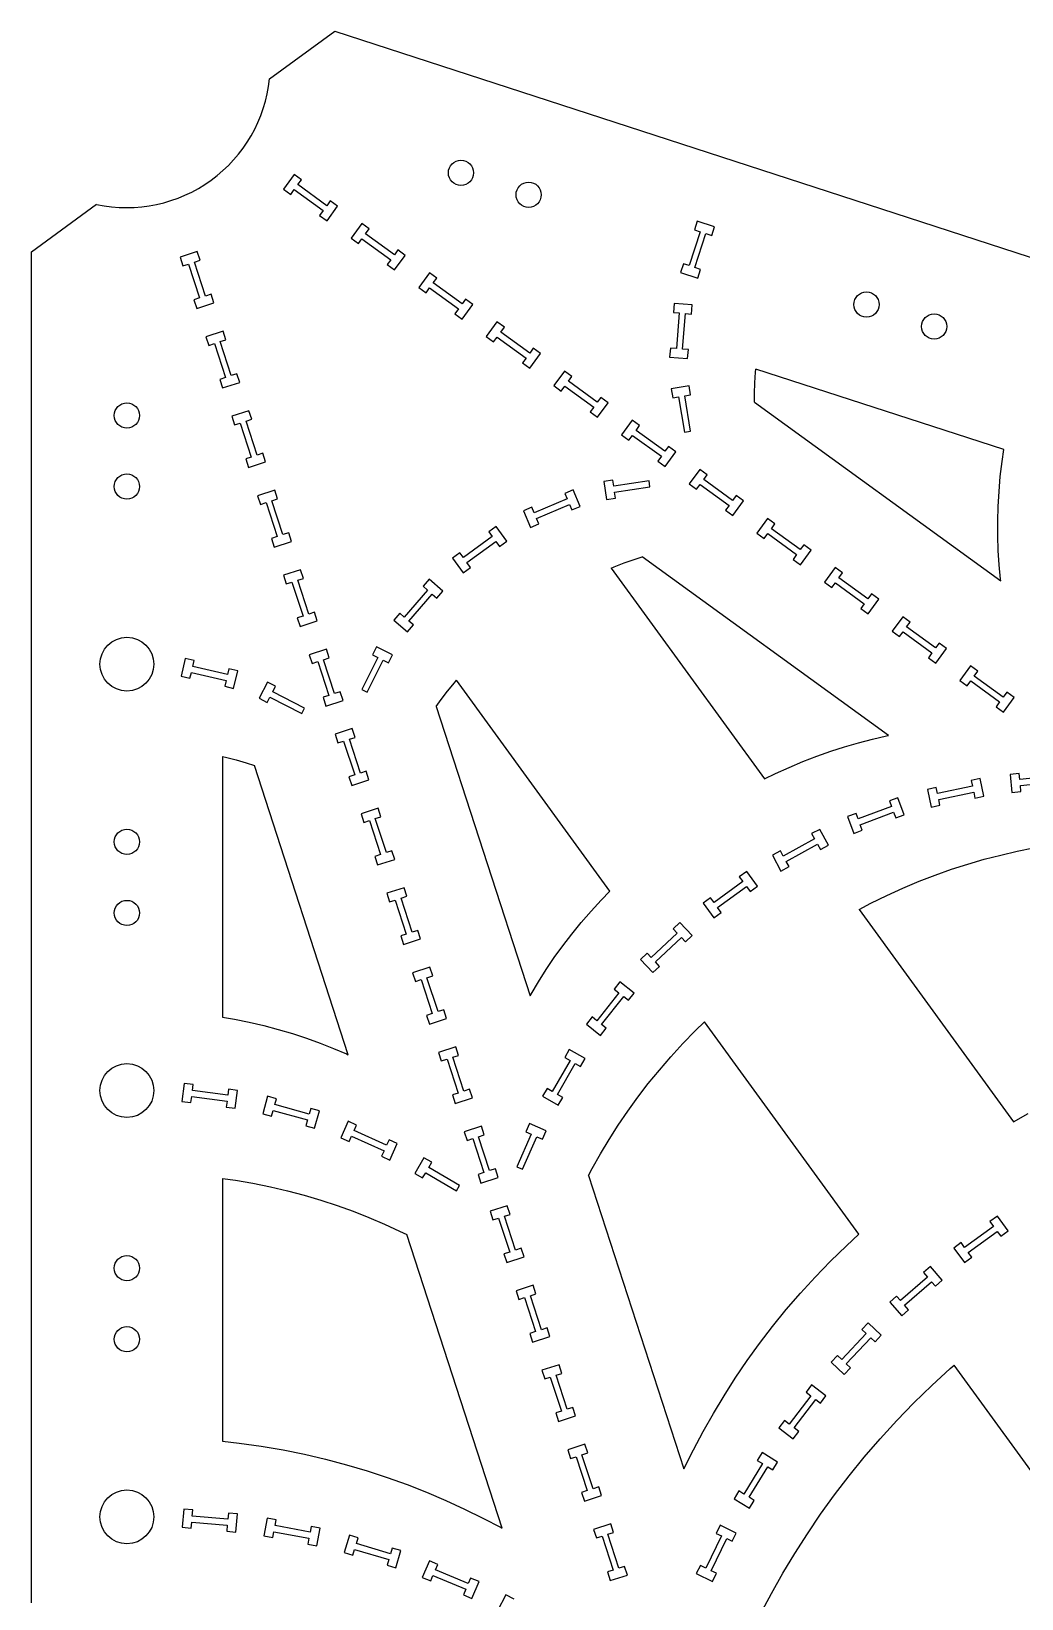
# Model space of a CAD drawing. Header units: inches. Extents: x 4 to 84.1, y 3.9 to 96.4.
# Drawn here: x 4 to 14.36, y 30.94 to 47.34 of the extents above; entities that cross this region are included whole.
import ezdxf

# ---------------------------------------------------------------- set-up
doc = ezdxf.new("R2010")
doc.units = ezdxf.units.IN
doc.layers.add('red', color=1, linetype='CONTINUOUS')

msp = doc.modelspace()

# ---------------------------------------------------------------- linework, layer by layer
for p, q in [((6.749, 45.846), (6.638, 45.693)), ((6.826, 45.79), (6.749, 45.846)), ((6.789, 45.74), (6.826, 45.79)), ((6.638, 45.693), (6.715, 45.637)), ((6.715, 45.637), (6.752, 45.688)), ((6.752, 45.688), (7.054, 45.468)), ((7.091, 45.52), (6.789, 45.74)), ((7.054, 45.468), (7.017, 45.418)), ((7.128, 45.571), (7.091, 45.52)), ((7.094, 45.362), (7.205, 45.515)), ((7.205, 45.515), (7.128, 45.571)), ((7.017, 45.418), (7.094, 45.362)), ((7.457, 45.332), (7.346, 45.179)), ((7.534, 45.276), (7.457, 45.332)), ((10.969, 45.357), (10.94, 45.266)), ((11.149, 45.299), (10.969, 45.357)), ((11.12, 45.208), (11.149, 45.299)), ((7.346, 45.179), (7.423, 45.123)), ((7.423, 45.123), (7.459, 45.174)), ((7.459, 45.174), (7.762, 44.954)), ((7.497, 45.225), (7.534, 45.276)), ((7.799, 45.006), (7.497, 45.225)), ((10.999, 45.247), (10.884, 44.892)), ((10.94, 45.266), (10.999, 45.247)), ((10.945, 44.872), (11.06, 45.227)), ((11.06, 45.227), (11.12, 45.208)), ((5.737, 45.039), (5.557, 44.98)), ((5.557, 44.98), (5.586, 44.89)), ((5.766, 44.948), (5.737, 45.039)), ((7.762, 44.954), (7.725, 44.903)), ((7.836, 45.056), (7.799, 45.006)), ((7.802, 44.847), (7.913, 45)), ((7.913, 45), (7.836, 45.056)), ((5.586, 44.89), (5.646, 44.909)), ((5.646, 44.909), (5.761, 44.554)), ((5.707, 44.929), (5.766, 44.948)), ((5.822, 44.574), (5.707, 44.929)), ((7.725, 44.903), (7.802, 44.847)), ((8.165, 44.818), (8.054, 44.665)), ((8.242, 44.762), (8.165, 44.818)), ((10.824, 44.911), (10.795, 44.821)), ((10.795, 44.821), (10.975, 44.762)), ((10.884, 44.892), (10.824, 44.911)), ((11.004, 44.853), (10.945, 44.872)), ((10.975, 44.762), (11.004, 44.853)), ((8.054, 44.665), (8.131, 44.609)), ((8.131, 44.609), (8.167, 44.659)), ((8.167, 44.659), (8.469, 44.44)), ((8.205, 44.711), (8.242, 44.762)), ((8.507, 44.492), (8.205, 44.711)), ((5.761, 44.554), (5.702, 44.534)), ((5.702, 44.534), (5.731, 44.444)), ((5.731, 44.444), (5.911, 44.502)), ((5.881, 44.593), (5.822, 44.574)), ((5.911, 44.502), (5.881, 44.593)), ((8.544, 44.542), (8.507, 44.492)), ((8.51, 44.333), (8.621, 44.486)), ((8.621, 44.486), (8.544, 44.542)), ((10.727, 44.497), (10.719, 44.402)), ((10.915, 44.481), (10.727, 44.497)), ((10.907, 44.386), (10.915, 44.481)), ((8.469, 44.44), (8.433, 44.389)), ((8.433, 44.389), (8.51, 44.333)), ((8.872, 44.303), (8.761, 44.15)), ((8.95, 44.247), (8.872, 44.303)), ((10.719, 44.402), (10.781, 44.397)), ((10.781, 44.397), (10.75, 44.025)), ((10.813, 44.019), (10.845, 44.392)), ((10.845, 44.392), (10.907, 44.386)), ((6.007, 44.206), (5.827, 44.148)), ((5.827, 44.148), (5.857, 44.057)), ((6.036, 44.116), (6.007, 44.206)), ((8.761, 44.15), (8.838, 44.094)), ((8.838, 44.094), (8.875, 44.145)), ((8.875, 44.145), (9.177, 43.925)), ((8.913, 44.197), (8.95, 44.247)), ((9.215, 43.977), (8.913, 44.197)), ((5.857, 44.057), (5.916, 44.077)), ((5.916, 44.077), (6.032, 43.722)), ((5.977, 44.097), (6.036, 44.116)), ((6.092, 43.741), (5.977, 44.097)), ((9.252, 44.028), (9.215, 43.977)), ((9.218, 43.819), (9.329, 43.972)), ((9.329, 43.972), (9.252, 44.028)), ((10.687, 44.03), (10.679, 43.935)), ((10.75, 44.025), (10.687, 44.03)), ((10.876, 44.014), (10.813, 44.019)), ((10.868, 43.919), (10.876, 44.014)), ((9.177, 43.925), (9.141, 43.875)), ((9.141, 43.875), (9.218, 43.819)), ((10.679, 43.935), (10.868, 43.919)), ((6.032, 43.722), (5.972, 43.702)), ((5.972, 43.702), (6.002, 43.612)), ((6.002, 43.612), (6.181, 43.67)), ((6.152, 43.761), (6.092, 43.741)), ((6.181, 43.67), (6.152, 43.761)), ((9.58, 43.789), (9.469, 43.636)), ((9.657, 43.733), (9.58, 43.789)), ((9.621, 43.682), (9.657, 43.733)), ((9.923, 43.463), (9.621, 43.682)), ((9.469, 43.636), (9.546, 43.58)), ((9.546, 43.58), (9.583, 43.631)), ((9.583, 43.631), (9.885, 43.411)), ((9.96, 43.513), (9.923, 43.463)), ((10.037, 43.457), (9.96, 43.513)), ((10.883, 43.634), (10.697, 43.603)), ((10.697, 43.603), (10.712, 43.509)), ((10.712, 43.509), (10.774, 43.519)), ((10.774, 43.519), (10.834, 43.151)), ((10.837, 43.53), (10.899, 43.54)), ((10.898, 43.161), (10.837, 43.53)), ((10.899, 43.54), (10.883, 43.634)), ((6.277, 43.374), (6.098, 43.316)), ((6.098, 43.316), (6.127, 43.225)), ((6.307, 43.284), (6.277, 43.374)), ((9.885, 43.411), (9.849, 43.361)), ((9.849, 43.361), (9.926, 43.305)), ((9.926, 43.305), (10.037, 43.457)), ((6.127, 43.225), (6.187, 43.245)), ((6.187, 43.245), (6.302, 42.889)), ((6.247, 43.264), (6.307, 43.284)), ((6.363, 42.909), (6.247, 43.264)), ((10.288, 43.275), (10.177, 43.122)), ((10.365, 43.219), (10.288, 43.275)), ((10.329, 43.168), (10.365, 43.219)), ((10.631, 42.949), (10.329, 43.168)), ((10.834, 43.151), (10.898, 43.161)), ((10.177, 43.122), (10.254, 43.066)), ((10.254, 43.066), (10.291, 43.116)), ((10.291, 43.116), (10.593, 42.897)), ((10.667, 42.999), (10.631, 42.949)), ((10.745, 42.943), (10.667, 42.999)), ((6.302, 42.889), (6.243, 42.87)), ((6.243, 42.87), (6.272, 42.779)), ((6.272, 42.779), (6.452, 42.838)), ((6.422, 42.928), (6.363, 42.909)), ((6.452, 42.838), (6.422, 42.928)), ((10.593, 42.897), (10.556, 42.846)), ((10.556, 42.846), (10.633, 42.79)), ((10.633, 42.79), (10.745, 42.943)), ((10.996, 42.76), (10.885, 42.607)), ((11.073, 42.704), (10.996, 42.76)), ((11.036, 42.654), (11.073, 42.704)), ((11.339, 42.434), (11.036, 42.654)), ((6.548, 42.542), (6.368, 42.484)), ((6.577, 42.452), (6.548, 42.542)), ((9.67, 42.546), (9.582, 42.509)), ((9.582, 42.509), (9.606, 42.451)), ((9.743, 42.372), (9.67, 42.546)), ((10.085, 42.646), (9.991, 42.632)), ((9.991, 42.632), (10.019, 42.445)), ((10.095, 42.584), (10.085, 42.646)), ((10.464, 42.641), (10.095, 42.584)), ((10.104, 42.521), (10.473, 42.577)), ((10.114, 42.459), (10.104, 42.521)), ((10.473, 42.577), (10.464, 42.641)), ((10.885, 42.607), (10.962, 42.551)), ((10.962, 42.551), (10.999, 42.602)), ((10.999, 42.602), (11.301, 42.382)), ((6.368, 42.484), (6.398, 42.393)), ((6.398, 42.393), (6.457, 42.412)), ((6.457, 42.412), (6.572, 42.057)), ((6.518, 42.432), (6.577, 42.452)), ((6.633, 42.077), (6.518, 42.432)), ((9.238, 42.364), (9.15, 42.327)), ((9.15, 42.327), (9.223, 42.153)), ((9.262, 42.306), (9.238, 42.364)), ((9.606, 42.451), (9.262, 42.306)), ((9.287, 42.247), (9.631, 42.392)), ((9.631, 42.392), (9.655, 42.335)), ((9.655, 42.335), (9.743, 42.372)), ((10.019, 42.445), (10.114, 42.459)), ((11.301, 42.382), (11.264, 42.332)), ((11.264, 42.332), (11.341, 42.276)), ((11.375, 42.485), (11.339, 42.434)), ((11.341, 42.276), (11.452, 42.429)), ((11.452, 42.429), (11.375, 42.485)), ((8.864, 42.162), (8.786, 42.106)), ((8.975, 42.009), (8.864, 42.162)), ((9.223, 42.153), (9.311, 42.19)), ((9.311, 42.19), (9.287, 42.247)), ((11.704, 42.246), (11.593, 42.093)), ((11.781, 42.19), (11.704, 42.246)), ((11.744, 42.139), (11.781, 42.19)), ((6.572, 42.057), (6.513, 42.038)), ((6.513, 42.038), (6.542, 41.947)), ((6.542, 41.947), (6.722, 42.006)), ((6.693, 42.096), (6.633, 42.077)), ((6.722, 42.006), (6.693, 42.096)), ((8.823, 42.056), (8.521, 41.836)), ((8.559, 41.784), (8.861, 42.004)), ((8.786, 42.106), (8.823, 42.056)), ((8.861, 42.004), (8.898, 41.953)), ((8.898, 41.953), (8.975, 42.009)), ((11.593, 42.093), (11.67, 42.037)), ((11.67, 42.037), (11.707, 42.088)), ((11.707, 42.088), (12.009, 41.868)), ((12.047, 41.92), (11.744, 42.139)), ((8.484, 41.887), (8.407, 41.831)), ((8.521, 41.836), (8.484, 41.887)), ((12.009, 41.868), (11.972, 41.818)), ((12.083, 41.971), (12.047, 41.92)), ((12.049, 41.762), (12.16, 41.915)), ((12.16, 41.915), (12.083, 41.971)), ((6.818, 41.71), (6.638, 41.652)), ((6.848, 41.619), (6.818, 41.71)), ((8.407, 41.831), (8.518, 41.678)), ((8.518, 41.678), (8.595, 41.734)), ((8.595, 41.734), (8.559, 41.784)), ((11.972, 41.818), (12.049, 41.762)), ((12.412, 41.732), (12.301, 41.579)), ((12.489, 41.676), (12.412, 41.732)), ((12.452, 41.625), (12.489, 41.676)), ((6.638, 41.652), (6.668, 41.561)), ((6.668, 41.561), (6.727, 41.58)), ((6.727, 41.58), (6.843, 41.225)), ((6.788, 41.6), (6.848, 41.619)), ((6.904, 41.245), (6.788, 41.6)), ((8.162, 41.609), (8.1, 41.537)), ((8.1, 41.537), (8.147, 41.496)), ((8.305, 41.485), (8.162, 41.609)), ((12.301, 41.579), (12.378, 41.523)), ((12.378, 41.523), (12.415, 41.573)), ((12.415, 41.573), (12.717, 41.354)), ((12.754, 41.406), (12.452, 41.625)), ((8.147, 41.496), (7.903, 41.213)), ((7.951, 41.172), (8.195, 41.454)), ((8.195, 41.454), (8.243, 41.413)), ((8.243, 41.413), (8.305, 41.485)), ((12.717, 41.354), (12.68, 41.303)), ((12.791, 41.456), (12.754, 41.406)), ((12.757, 41.247), (12.868, 41.4)), ((12.868, 41.4), (12.791, 41.456)), ((6.843, 41.225), (6.783, 41.206)), ((6.783, 41.206), (6.813, 41.115)), ((6.963, 41.264), (6.904, 41.245)), ((6.992, 41.174), (6.963, 41.264)), ((7.855, 41.254), (7.793, 41.182)), ((7.793, 41.182), (7.936, 41.059)), ((7.903, 41.213), (7.855, 41.254)), ((12.68, 41.303), (12.757, 41.247)), ((13.12, 41.217), (13.009, 41.065)), ((13.197, 41.161), (13.12, 41.217)), ((6.813, 41.115), (6.992, 41.174)), ((7.936, 41.059), (7.998, 41.131)), ((7.998, 41.131), (7.951, 41.172)), ((13.009, 41.065), (13.086, 41.009)), ((13.086, 41.009), (13.123, 41.059)), ((13.123, 41.059), (13.425, 40.84)), ((13.16, 41.111), (13.197, 41.161)), ((13.462, 40.891), (13.16, 41.111)), ((7.089, 40.878), (6.909, 40.819)), ((7.118, 40.787), (7.089, 40.878)), ((7.612, 40.903), (7.569, 40.818)), ((7.781, 40.819), (7.612, 40.903)), ((13.499, 40.942), (13.462, 40.891)), ((13.465, 40.733), (13.576, 40.886)), ((13.576, 40.886), (13.499, 40.942)), ((5.611, 40.78), (5.568, 40.596)), ((5.704, 40.758), (5.611, 40.78)), ((5.689, 40.698), (5.704, 40.758)), ((6.053, 40.612), (5.689, 40.698)), ((6.909, 40.819), (6.938, 40.729)), ((6.938, 40.729), (6.998, 40.748)), ((6.998, 40.748), (7.113, 40.393)), ((7.059, 40.768), (7.118, 40.787)), ((7.174, 40.413), (7.059, 40.768)), ((7.625, 40.79), (7.458, 40.456)), ((7.515, 40.428), (7.682, 40.762)), ((7.569, 40.818), (7.625, 40.79)), ((7.682, 40.762), (7.738, 40.734)), ((7.738, 40.734), (7.781, 40.819)), ((13.425, 40.84), (13.388, 40.789)), ((13.388, 40.789), (13.465, 40.733)), ((13.828, 40.703), (13.717, 40.55)), ((13.905, 40.647), (13.828, 40.703)), ((5.568, 40.596), (5.66, 40.574)), ((5.66, 40.574), (5.675, 40.635)), ((5.675, 40.635), (6.038, 40.55)), ((6.038, 40.55), (6.024, 40.489)), ((6.067, 40.673), (6.053, 40.612)), ((6.16, 40.651), (6.067, 40.673)), ((6.117, 40.467), (6.16, 40.651)), ((6.47, 40.532), (6.383, 40.365)), ((6.555, 40.489), (6.47, 40.532)), ((13.717, 40.55), (13.794, 40.494)), ((13.794, 40.494), (13.83, 40.545)), ((13.83, 40.545), (14.133, 40.325)), ((13.868, 40.597), (13.905, 40.647)), ((14.17, 40.377), (13.868, 40.597)), ((6.024, 40.489), (6.117, 40.467)), ((6.383, 40.365), (6.468, 40.321)), ((6.468, 40.321), (6.497, 40.376)), ((6.497, 40.376), (6.829, 40.205)), ((6.526, 40.433), (6.555, 40.489)), ((6.858, 40.262), (6.526, 40.433)), ((7.113, 40.393), (7.054, 40.374)), ((7.054, 40.374), (7.083, 40.283)), ((7.233, 40.432), (7.174, 40.413)), ((7.263, 40.341), (7.233, 40.432)), ((7.458, 40.456), (7.515, 40.428)), ((14.207, 40.428), (14.17, 40.377)), ((14.173, 40.219), (14.284, 40.372)), ((14.284, 40.372), (14.207, 40.428)), ((6.829, 40.205), (6.858, 40.262)), ((7.083, 40.283), (7.263, 40.341)), ((14.133, 40.325), (14.096, 40.275)), ((14.096, 40.275), (14.173, 40.219)), ((7.359, 40.046), (7.179, 39.987)), ((7.388, 39.955), (7.359, 40.046)), ((7.179, 39.987), (7.209, 39.897)), ((7.209, 39.897), (7.268, 39.916)), ((7.268, 39.916), (7.384, 39.561)), ((7.329, 39.936), (7.388, 39.955)), ((7.444, 39.58), (7.329, 39.936)), ((7.384, 39.561), (7.324, 39.541)), ((7.324, 39.541), (7.354, 39.451)), ((7.504, 39.6), (7.444, 39.58)), ((7.533, 39.509), (7.504, 39.6)), ((14.336, 39.577), (14.242, 39.567)), ((14.242, 39.567), (14.261, 39.379)), ((14.343, 39.515), (14.336, 39.577)), ((14.714, 39.553), (14.343, 39.515)), ((7.354, 39.451), (7.533, 39.509)), ((13.47, 39.429), (13.377, 39.41)), ((13.377, 39.41), (13.416, 39.225)), ((13.483, 39.368), (13.47, 39.429)), ((13.849, 39.444), (13.483, 39.368)), ((13.496, 39.305), (13.862, 39.381)), ((13.929, 39.525), (13.836, 39.505)), ((13.836, 39.505), (13.849, 39.444)), ((13.862, 39.381), (13.875, 39.32)), ((13.968, 39.34), (13.929, 39.525)), ((14.261, 39.379), (14.356, 39.389)), ((14.35, 39.451), (14.721, 39.49)), ((14.356, 39.389), (14.35, 39.451)), ((7.629, 39.213), (7.45, 39.155)), ((7.659, 39.123), (7.629, 39.213)), ((13.002, 39.231), (12.651, 39.101)), ((13.069, 39.322), (12.98, 39.289)), ((12.98, 39.289), (13.002, 39.231)), ((13.135, 39.145), (13.069, 39.322)), ((13.416, 39.225), (13.509, 39.244)), ((13.509, 39.244), (13.496, 39.305)), ((13.875, 39.32), (13.968, 39.34)), ((7.45, 39.155), (7.479, 39.064)), ((7.479, 39.064), (7.539, 39.084)), ((7.539, 39.084), (7.654, 38.729)), ((7.599, 39.104), (7.659, 39.123)), ((7.715, 38.748), (7.599, 39.104)), ((12.63, 39.159), (12.54, 39.126)), ((12.54, 39.126), (12.606, 38.949)), ((12.651, 39.101), (12.63, 39.159)), ((12.674, 39.041), (13.024, 39.171)), ((13.024, 39.171), (13.046, 39.112)), ((13.046, 39.112), (13.135, 39.145)), ((12.196, 38.892), (11.869, 38.713)), ((12.25, 38.992), (12.166, 38.947)), ((12.166, 38.947), (12.196, 38.892)), ((12.341, 38.827), (12.25, 38.992)), ((12.606, 38.949), (12.695, 38.982)), ((12.695, 38.982), (12.674, 39.041)), ((7.654, 38.729), (7.594, 38.709)), ((7.774, 38.768), (7.715, 38.748)), ((7.804, 38.677), (7.774, 38.768)), ((11.839, 38.768), (11.755, 38.722)), ((11.755, 38.722), (11.845, 38.556)), ((11.869, 38.713), (11.839, 38.768)), ((11.899, 38.657), (12.227, 38.836)), ((12.227, 38.836), (12.257, 38.781)), ((12.257, 38.781), (12.341, 38.827)), ((7.594, 38.709), (7.624, 38.619)), ((7.624, 38.619), (7.804, 38.677)), ((11.487, 38.552), (11.409, 38.496)), ((11.598, 38.399), (11.487, 38.552)), ((11.845, 38.556), (11.929, 38.602)), ((11.929, 38.602), (11.899, 38.657)), ((11.446, 38.445), (11.144, 38.226)), ((11.182, 38.174), (11.484, 38.394)), ((11.409, 38.496), (11.446, 38.445)), ((11.484, 38.394), (11.521, 38.343)), ((11.521, 38.343), (11.598, 38.399)), ((7.9, 38.381), (7.72, 38.323)), ((7.72, 38.323), (7.749, 38.232)), ((7.749, 38.232), (7.809, 38.252)), ((7.809, 38.252), (7.924, 37.896)), ((7.87, 38.271), (7.929, 38.291)), ((7.985, 37.916), (7.87, 38.271)), ((7.929, 38.291), (7.9, 38.381)), ((11.107, 38.276), (11.03, 38.22)), ((11.144, 38.226), (11.107, 38.276)), ((11.03, 38.22), (11.141, 38.067)), ((11.141, 38.067), (11.218, 38.123)), ((11.218, 38.123), (11.182, 38.174)), ((7.924, 37.896), (7.865, 37.877)), ((8.045, 37.935), (7.985, 37.916)), ((8.074, 37.845), (8.045, 37.935)), ((10.759, 37.907), (10.487, 37.65)), ((10.785, 38.018), (10.716, 37.952)), ((10.716, 37.952), (10.759, 37.907)), ((10.915, 37.88), (10.785, 38.018)), ((7.865, 37.877), (7.894, 37.786)), ((7.894, 37.786), (8.074, 37.845)), ((10.531, 37.604), (10.803, 37.86)), ((10.803, 37.86), (10.846, 37.815)), ((10.846, 37.815), (10.915, 37.88)), ((10.444, 37.696), (10.375, 37.63)), ((10.375, 37.63), (10.505, 37.493)), ((10.487, 37.65), (10.444, 37.696)), ((10.574, 37.558), (10.531, 37.604)), ((8.17, 37.549), (7.99, 37.491)), ((7.99, 37.491), (8.02, 37.4)), ((8.02, 37.4), (8.079, 37.419)), ((8.079, 37.419), (8.195, 37.064)), ((8.14, 37.439), (8.2, 37.458)), ((8.256, 37.084), (8.14, 37.439)), ((8.2, 37.458), (8.17, 37.549)), ((10.505, 37.493), (10.574, 37.558)), ((10.148, 37.282), (9.917, 36.989)), ((9.967, 36.949), (10.199, 37.242)), ((10.158, 37.395), (10.099, 37.321)), ((10.099, 37.321), (10.148, 37.282)), ((10.307, 37.278), (10.158, 37.395)), ((10.199, 37.242), (10.248, 37.203)), ((10.248, 37.203), (10.307, 37.278)), ((8.315, 37.103), (8.256, 37.084)), ((8.344, 37.013), (8.315, 37.103)), ((8.195, 37.064), (8.135, 37.045)), ((8.135, 37.045), (8.165, 36.954)), ((8.165, 36.954), (8.344, 37.013)), ((9.868, 37.028), (9.808, 36.953)), ((9.808, 36.953), (9.957, 36.836)), ((9.917, 36.989), (9.868, 37.028)), ((9.957, 36.836), (10.016, 36.911)), ((10.016, 36.911), (9.967, 36.949)), ((8.441, 36.717), (8.261, 36.658)), ((8.261, 36.658), (8.29, 36.568)), ((8.29, 36.568), (8.35, 36.587)), ((8.35, 36.587), (8.465, 36.232)), ((8.411, 36.607), (8.47, 36.626)), ((8.526, 36.252), (8.411, 36.607)), ((8.47, 36.626), (8.441, 36.717)), ((9.63, 36.687), (9.583, 36.605)), ((9.583, 36.605), (9.637, 36.574)), ((9.794, 36.594), (9.63, 36.687)), ((9.747, 36.511), (9.794, 36.594)), ((9.637, 36.574), (9.452, 36.249)), ((9.507, 36.218), (9.692, 36.542)), ((9.692, 36.542), (9.747, 36.511)), ((5.599, 36.333), (5.575, 36.145)), ((5.694, 36.321), (5.599, 36.333)), ((5.686, 36.259), (5.694, 36.321)), ((6.056, 36.211), (5.686, 36.259)), ((6.064, 36.273), (6.056, 36.211)), ((6.159, 36.26), (6.064, 36.273)), ((6.134, 36.073), (6.159, 36.26)), ((8.585, 36.271), (8.526, 36.252)), ((8.615, 36.181), (8.585, 36.271)), ((9.397, 36.28), (9.35, 36.198)), ((9.452, 36.249), (9.397, 36.28)), ((5.575, 36.145), (5.67, 36.133)), ((5.67, 36.133), (5.678, 36.195)), ((5.678, 36.195), (6.048, 36.147)), ((6.048, 36.147), (6.04, 36.085)), ((6.472, 36.198), (6.421, 36.016)), ((6.564, 36.172), (6.472, 36.198)), ((6.547, 36.112), (6.564, 36.172)), ((6.907, 36.011), (6.547, 36.112)), ((8.465, 36.232), (8.406, 36.213)), ((8.406, 36.213), (8.435, 36.122)), ((8.435, 36.122), (8.615, 36.181)), ((9.35, 36.198), (9.514, 36.104)), ((9.561, 36.187), (9.507, 36.218)), ((9.514, 36.104), (9.561, 36.187)), ((6.04, 36.085), (6.134, 36.073)), ((6.421, 36.016), (6.513, 35.99)), ((6.513, 35.99), (6.53, 36.05)), ((6.53, 36.05), (6.889, 35.95)), ((6.889, 35.95), (6.873, 35.889)), ((6.924, 36.071), (6.907, 36.011)), ((7.015, 36.046), (6.924, 36.071)), ((6.964, 35.864), (7.015, 36.046)), ((7.316, 35.936), (7.238, 35.763)), ((7.403, 35.896), (7.316, 35.936)), ((6.873, 35.889), (6.964, 35.864)), ((7.238, 35.763), (7.325, 35.724)), ((7.325, 35.724), (7.351, 35.781)), ((7.351, 35.781), (7.691, 35.628)), ((7.377, 35.839), (7.403, 35.896)), ((7.718, 35.686), (7.377, 35.839)), ((8.711, 35.885), (8.531, 35.826)), ((8.531, 35.826), (8.561, 35.736)), ((8.681, 35.775), (8.74, 35.794)), ((8.796, 35.42), (8.681, 35.775)), ((8.74, 35.794), (8.711, 35.885)), ((9.232, 35.801), (9.08, 35.46)), ((9.139, 35.434), (9.29, 35.775)), ((9.214, 35.914), (9.175, 35.827)), ((9.175, 35.827), (9.232, 35.801)), ((9.386, 35.837), (9.214, 35.914)), ((9.29, 35.775), (9.348, 35.75)), ((9.348, 35.75), (9.386, 35.837)), ((7.691, 35.628), (7.666, 35.571)), ((7.743, 35.743), (7.718, 35.686)), ((7.83, 35.704), (7.743, 35.743)), ((7.753, 35.531), (7.83, 35.704)), ((8.561, 35.736), (8.62, 35.755)), ((8.62, 35.755), (8.735, 35.4)), ((7.666, 35.571), (7.753, 35.531)), ((8.108, 35.554), (8.013, 35.391)), ((8.19, 35.507), (8.108, 35.554)), ((8.159, 35.452), (8.19, 35.507)), ((8.482, 35.266), (8.159, 35.452)), ((8.856, 35.439), (8.796, 35.42)), ((8.885, 35.348), (8.856, 35.439)), ((9.08, 35.46), (9.139, 35.434)), ((8.013, 35.391), (8.095, 35.343)), ((8.095, 35.343), (8.127, 35.397)), ((8.127, 35.397), (8.45, 35.21)), ((8.735, 35.4), (8.676, 35.381)), ((8.676, 35.381), (8.705, 35.29)), ((8.705, 35.29), (8.885, 35.348)), ((8.45, 35.21), (8.482, 35.266)), ((8.981, 35.053), (8.802, 34.994)), ((8.802, 34.994), (8.831, 34.904)), ((8.951, 34.943), (9.011, 34.962)), ((9.067, 34.587), (8.951, 34.943)), ((9.011, 34.962), (8.981, 35.053)), ((8.831, 34.904), (8.89, 34.923)), ((8.89, 34.923), (9.006, 34.568)), ((14.069, 34.835), (13.767, 34.616)), ((13.805, 34.564), (14.107, 34.783)), ((14.11, 34.942), (14.032, 34.886)), ((14.032, 34.886), (14.069, 34.835)), ((14.107, 34.783), (14.144, 34.733)), ((14.221, 34.789), (14.11, 34.942)), ((14.144, 34.733), (14.221, 34.789)), ((13.73, 34.666), (13.653, 34.61)), ((13.767, 34.616), (13.73, 34.666)), ((9.006, 34.568), (8.946, 34.548)), ((8.946, 34.548), (8.976, 34.458)), ((8.976, 34.458), (9.156, 34.516)), ((9.126, 34.607), (9.067, 34.587)), ((9.156, 34.516), (9.126, 34.607)), ((13.653, 34.61), (13.764, 34.457)), ((13.764, 34.457), (13.841, 34.513)), ((13.841, 34.513), (13.805, 34.564)), ((13.378, 34.305), (13.096, 34.059)), ((13.408, 34.415), (13.336, 34.352)), ((13.336, 34.352), (13.378, 34.305)), ((13.533, 34.273), (13.408, 34.415)), ((9.252, 34.22), (9.072, 34.162)), ((9.072, 34.162), (9.101, 34.071)), ((9.222, 34.11), (9.281, 34.13)), ((9.281, 34.13), (9.252, 34.22)), ((13.138, 34.011), (13.42, 34.257)), ((13.42, 34.257), (13.461, 34.21)), ((13.461, 34.21), (13.533, 34.273)), ((9.101, 34.071), (9.161, 34.091)), ((9.161, 34.091), (9.276, 33.735)), ((9.337, 33.755), (9.222, 34.11)), ((13.055, 34.106), (12.983, 34.044)), ((12.983, 34.044), (13.108, 33.901)), ((13.096, 34.059), (13.055, 34.106)), ((13.108, 33.901), (13.18, 33.964)), ((13.18, 33.964), (13.138, 34.011)), ((12.757, 33.827), (12.692, 33.757)), ((12.894, 33.697), (12.757, 33.827)), ((9.276, 33.735), (9.217, 33.716)), ((9.217, 33.716), (9.246, 33.626)), ((9.246, 33.626), (9.426, 33.684)), ((9.397, 33.775), (9.337, 33.755)), ((9.426, 33.684), (9.397, 33.775)), ((12.737, 33.714), (12.481, 33.443)), ((12.527, 33.399), (12.784, 33.67)), ((12.692, 33.757), (12.737, 33.714)), ((12.784, 33.67), (12.829, 33.628)), ((12.829, 33.628), (12.894, 33.697)), ((12.435, 33.486), (12.37, 33.416)), ((12.481, 33.443), (12.435, 33.486)), ((9.522, 33.388), (9.342, 33.33)), ((9.342, 33.33), (9.372, 33.239)), ((9.552, 33.298), (9.522, 33.388)), ((12.37, 33.416), (12.507, 33.287)), ((12.507, 33.287), (12.573, 33.356)), ((12.573, 33.356), (12.527, 33.399)), ((9.372, 33.239), (9.431, 33.259)), ((9.431, 33.259), (9.547, 32.903)), ((9.492, 33.278), (9.552, 33.298)), ((9.608, 32.923), (9.492, 33.278)), ((12.166, 33.177), (12.108, 33.101)), ((12.316, 33.062), (12.166, 33.177)), ((12.158, 33.063), (11.931, 32.766)), ((11.982, 32.727), (12.208, 33.024)), ((12.108, 33.101), (12.158, 33.063)), ((12.208, 33.024), (12.258, 32.986)), ((12.258, 32.986), (12.316, 33.062)), ((9.547, 32.903), (9.487, 32.884)), ((9.487, 32.884), (9.517, 32.793)), ((9.517, 32.793), (9.696, 32.852)), ((9.667, 32.942), (9.608, 32.923)), ((9.696, 32.852), (9.667, 32.942)), ((11.881, 32.804), (11.824, 32.728)), ((11.824, 32.728), (11.974, 32.614)), ((11.931, 32.766), (11.881, 32.804)), ((11.974, 32.614), (12.032, 32.689)), ((12.032, 32.689), (11.982, 32.727)), ((9.792, 32.556), (9.613, 32.498)), ((9.613, 32.498), (9.642, 32.407)), ((9.822, 32.465), (9.792, 32.556)), ((9.642, 32.407), (9.702, 32.426)), ((9.702, 32.426), (9.817, 32.071)), ((9.762, 32.446), (9.822, 32.465)), ((9.878, 32.091), (9.762, 32.446)), ((11.651, 32.354), (11.457, 32.034)), ((11.512, 32.001), (11.706, 32.321)), ((11.647, 32.468), (11.597, 32.386)), ((11.597, 32.386), (11.651, 32.354)), ((11.808, 32.37), (11.647, 32.468)), ((11.706, 32.321), (11.759, 32.288)), ((11.759, 32.288), (11.808, 32.37)), ((9.817, 32.071), (9.758, 32.052)), ((9.758, 32.052), (9.787, 31.961)), ((9.787, 31.961), (9.967, 32.02)), ((9.937, 32.11), (9.878, 32.091)), ((9.967, 32.02), (9.937, 32.11)), ((11.404, 32.067), (11.355, 31.985)), ((11.457, 32.034), (11.404, 32.067)), ((11.566, 31.969), (11.512, 32.001)), ((5.595, 31.876), (5.578, 31.688)), ((5.69, 31.868), (5.595, 31.876)), ((5.684, 31.805), (5.69, 31.868)), ((6.062, 31.834), (6.056, 31.772)), ((6.157, 31.826), (6.062, 31.834)), ((6.14, 31.637), (6.157, 31.826)), ((11.355, 31.985), (11.516, 31.887)), ((11.516, 31.887), (11.566, 31.969)), ((5.578, 31.688), (5.673, 31.679)), ((5.673, 31.679), (5.678, 31.742)), ((5.678, 31.742), (6.05, 31.708)), ((6.056, 31.772), (5.684, 31.805)), ((6.05, 31.708), (6.045, 31.646)), ((6.468, 31.783), (6.433, 31.597)), ((6.561, 31.765), (6.468, 31.783)), ((6.55, 31.704), (6.561, 31.765)), ((6.917, 31.635), (6.55, 31.704)), ((6.928, 31.696), (6.917, 31.635)), ((7.022, 31.679), (6.928, 31.696)), ((6.987, 31.493), (7.022, 31.679)), ((10.063, 31.724), (9.883, 31.665)), ((9.883, 31.665), (9.913, 31.575)), ((10.092, 31.633), (10.063, 31.724)), ((11.207, 31.709), (11.165, 31.623)), ((11.376, 31.626), (11.207, 31.709)), ((6.045, 31.646), (6.14, 31.637)), ((6.433, 31.597), (6.526, 31.58)), ((6.526, 31.58), (6.538, 31.641)), ((6.538, 31.641), (6.905, 31.572)), ((6.905, 31.572), (6.893, 31.511)), ((6.893, 31.511), (6.987, 31.493)), ((7.328, 31.605), (7.274, 31.424)), ((7.419, 31.578), (7.328, 31.605)), ((7.401, 31.518), (7.419, 31.578)), ((7.759, 31.41), (7.401, 31.518)), ((9.913, 31.575), (9.972, 31.594)), ((9.972, 31.594), (10.087, 31.239)), ((10.033, 31.614), (10.092, 31.633)), ((10.148, 31.259), (10.033, 31.614)), ((11.221, 31.596), (11.057, 31.26)), ((11.114, 31.232), (11.278, 31.568)), ((11.165, 31.623), (11.221, 31.596)), ((11.278, 31.568), (11.335, 31.54)), ((11.335, 31.54), (11.376, 31.626)), ((7.274, 31.424), (7.365, 31.396)), ((7.365, 31.396), (7.383, 31.456)), ((7.383, 31.456), (7.741, 31.349)), ((7.741, 31.349), (7.723, 31.289)), ((7.777, 31.47), (7.759, 31.41)), ((7.868, 31.443), (7.777, 31.47)), ((7.814, 31.262), (7.868, 31.443)), ((8.165, 31.336), (8.091, 31.162)), ((8.253, 31.299), (8.165, 31.336)), ((7.723, 31.289), (7.814, 31.262)), ((8.179, 31.125), (8.203, 31.183)), ((8.203, 31.183), (8.548, 31.038)), ((8.228, 31.242), (8.253, 31.299)), ((8.573, 31.097), (8.228, 31.242)), ((10.087, 31.239), (10.028, 31.22)), ((10.028, 31.22), (10.057, 31.129)), ((10.057, 31.129), (10.237, 31.187)), ((10.208, 31.278), (10.148, 31.259)), ((10.237, 31.187), (10.208, 31.278)), ((11.001, 31.288), (10.959, 31.202)), ((10.959, 31.202), (11.129, 31.119)), ((11.057, 31.26), (11.001, 31.288)), ((11.171, 31.205), (11.114, 31.232)), ((11.129, 31.119), (11.171, 31.205)), ((8.091, 31.162), (8.179, 31.125)), ((8.548, 31.038), (8.523, 30.98)), ((8.597, 31.154), (8.573, 31.097)), ((8.685, 31.118), (8.597, 31.154)), ((8.611, 30.943), (8.685, 31.118)), ((8.523, 30.98), (8.611, 30.943)), ((8.967, 30.981), (8.878, 30.814)), ((9.051, 30.936), (8.967, 30.981))]:
    msp.add_line(p, q)
for centre, radius in [((8.496, 45.864), 0.132), ((9.204, 45.634), 0.132), ((12.74, 44.485), 0.132), ((13.448, 44.255), 0.132), ((5, 43.324), 0.132), ((5, 42.58), 0.132), ((5, 40.721), 0.282), ((5, 38.861), 0.132), ((5, 38.117), 0.132), ((5, 36.258), 0.282), ((5, 34.399), 0.132), ((5, 33.655), 0.132), ((5, 31.796), 0.282)]:
    msp.add_circle(centre, radius)
at = {"layer": 'red'}
for p, q in [((6.492, 46.848), (7.176, 47.345)), ((7.176, 47.345), (12.199, 45.712)), ((12.199, 45.712), (14.794, 44.869)), ((4, 45.037), (4.683, 45.534)), ((4, 39.756), (4, 45.037)), ((11.578, 43.776), (11.581, 43.81)), ((14.176, 42.967), (11.581, 43.81)), ((11.569, 43.553), (11.572, 43.664)), ((11.572, 43.664), (11.578, 43.776)), ((11.569, 43.463), (11.569, 43.553)), ((11.569, 43.463), (14.144, 41.592)), ((14.14, 42.684), (14.158, 42.841)), ((14.158, 42.841), (14.176, 42.967)), ((14.127, 42.527), (14.14, 42.684)), ((14.118, 42.372), (14.127, 42.527)), ((14.114, 42.218), (14.118, 42.372)), ((14.114, 42.064), (14.114, 42.218)), ((14.119, 41.912), (14.114, 42.064)), ((10.308, 41.818), (10.393, 41.845)), ((12.969, 39.974), (10.393, 41.845)), ((14.129, 41.762), (14.119, 41.912)), ((10.067, 41.727), (10.099, 41.74)), ((10.067, 41.727), (11.671, 39.52)), ((10.099, 41.74), (10.203, 41.781)), ((10.203, 41.781), (10.308, 41.818)), ((14.142, 41.612), (14.129, 41.762)), ((14.144, 41.592), (14.142, 41.612)), ((8.356, 40.439), (8.427, 40.526)), ((8.427, 40.526), (8.449, 40.552)), ((10.053, 38.344), (8.449, 40.552)), ((8.288, 40.35), (8.356, 40.439)), ((8.236, 40.278), (8.288, 40.35)), ((8.236, 40.278), (9.219, 37.25)), ((12.511, 39.857), (12.657, 39.899)), ((12.657, 39.899), (12.803, 39.937)), ((12.803, 39.937), (12.949, 39.97)), ((12.949, 39.97), (12.969, 39.974)), ((4, 37.027), (4, 39.756)), ((6, 39.756), (6, 37.027)), ((6, 39.756), (6.033, 39.748)), ((6.033, 39.748), (6.142, 39.719)), ((6.142, 39.719), (6.248, 39.688)), ((11.93, 39.641), (12.074, 39.702)), ((12.074, 39.702), (12.219, 39.759)), ((12.219, 39.759), (12.365, 39.81)), ((12.365, 39.81), (12.511, 39.857)), ((6.248, 39.688), (6.334, 39.66)), ((7.317, 36.632), (6.334, 39.66)), ((11.671, 39.52), (11.786, 39.576)), ((11.786, 39.576), (11.93, 39.641)), ((13.972, 38.679), (14.144, 38.723)), ((14.144, 38.723), (14.315, 38.762)), ((14.315, 38.762), (14.486, 38.797)), ((13.46, 38.514), (13.63, 38.574)), ((13.63, 38.574), (13.801, 38.629)), ((13.801, 38.629), (13.972, 38.679)), ((13.12, 38.377), (13.29, 38.448)), ((13.29, 38.448), (13.46, 38.514)), ((9.857, 38.136), (9.964, 38.252)), ((9.964, 38.252), (10.053, 38.344)), ((12.784, 38.218), (12.952, 38.3)), ((12.952, 38.3), (13.12, 38.377)), ((9.754, 38.017), (9.857, 38.136)), ((12.663, 38.154), (12.784, 38.218)), ((12.663, 38.154), (14.279, 35.93)), ((9.562, 37.774), (9.656, 37.896)), ((9.656, 37.896), (9.754, 38.017)), ((9.473, 37.65), (9.562, 37.774)), ((9.387, 37.524), (9.473, 37.65)), ((9.306, 37.397), (9.387, 37.524)), ((9.219, 37.25), (9.229, 37.268)), ((9.229, 37.268), (9.306, 37.397)), ((4, 35.339), (4, 37.027)), ((6, 37.027), (6.126, 37.005)), ((6.126, 37.005), (6.281, 36.974)), ((6.281, 36.974), (6.434, 36.938)), ((6.434, 36.938), (6.584, 36.898)), ((10.947, 36.883), (11.045, 36.978)), ((12.661, 34.754), (11.045, 36.978)), ((6.584, 36.898), (6.732, 36.854)), ((6.732, 36.854), (6.878, 36.806)), ((6.878, 36.806), (7.021, 36.755)), ((7.021, 36.755), (7.161, 36.699)), ((10.692, 36.612), (10.817, 36.749)), ((10.817, 36.749), (10.947, 36.883)), ((7.161, 36.699), (7.299, 36.641)), ((7.299, 36.641), (7.317, 36.632)), ((10.572, 36.473), (10.692, 36.612)), ((10.456, 36.332), (10.572, 36.473)), ((10.346, 36.188), (10.456, 36.332)), ((10.241, 36.043), (10.346, 36.188)), ((10.141, 35.895), (10.241, 36.043)), ((14.279, 35.93), (14.433, 36.017)), ((10.046, 35.746), (10.141, 35.895)), ((9.956, 35.595), (10.046, 35.746)), ((9.831, 35.368), (9.87, 35.443)), ((9.87, 35.443), (9.956, 35.595)), ((4, 32.59), (4, 35.339)), ((6, 35.339), (6, 32.59)), ((6, 35.339), (6.135, 35.32)), ((6.135, 35.32), (6.319, 35.288)), ((6.319, 35.288), (6.501, 35.251)), ((9.831, 35.368), (10.829, 32.297)), ((6.501, 35.251), (6.68, 35.209)), ((6.68, 35.209), (6.856, 35.162)), ((6.856, 35.162), (7.03, 35.111)), ((7.03, 35.111), (7.2, 35.055)), ((7.2, 35.055), (7.368, 34.994)), ((7.368, 34.994), (7.532, 34.929)), ((7.532, 34.929), (7.694, 34.86)), ((7.694, 34.86), (7.853, 34.787)), ((7.853, 34.787), (7.929, 34.75)), ((8.927, 31.679), (7.929, 34.75)), ((12.364, 34.472), (12.531, 34.634)), ((12.531, 34.634), (12.661, 34.754)), ((12.203, 34.306), (12.364, 34.472)), ((12.048, 34.137), (12.203, 34.306)), ((11.899, 33.965), (12.048, 34.137)), ((11.757, 33.789), (11.899, 33.965)), ((11.62, 33.612), (11.757, 33.789)), ((11.49, 33.431), (11.62, 33.612)), ((11.367, 33.249), (11.49, 33.431)), ((13.423, 33.17), (13.615, 33.348)), ((13.615, 33.348), (13.657, 33.384)), ((15.276, 31.155), (13.657, 33.384)), ((11.249, 33.064), (11.367, 33.249)), ((13.236, 32.988), (13.423, 33.17)), ((11.137, 32.877), (11.249, 33.064)), ((13.056, 32.803), (13.236, 32.988)), ((11.031, 32.689), (11.137, 32.877)), ((10.93, 32.498), (11.031, 32.689)), ((12.883, 32.613), (13.056, 32.803)), ((4, 30.896), (4, 32.59)), ((6, 32.59), (6.176, 32.569)), ((6.176, 32.569), (6.406, 32.536)), ((6.406, 32.536), (6.634, 32.496)), ((6.634, 32.496), (6.859, 32.451)), ((10.833, 32.307), (10.93, 32.498)), ((12.716, 32.421), (12.883, 32.613)), ((6.859, 32.451), (7.08, 32.399)), ((7.08, 32.399), (7.299, 32.341)), ((7.299, 32.341), (7.513, 32.277)), ((12.557, 32.225), (12.716, 32.421)), ((7.513, 32.277), (7.725, 32.208)), ((7.725, 32.208), (7.932, 32.133)), ((10.829, 32.297), (10.833, 32.307)), ((12.404, 32.026), (12.557, 32.225)), ((7.932, 32.133), (8.136, 32.053)), ((8.136, 32.053), (8.336, 31.967)), ((12.259, 31.825), (12.404, 32.026)), ((8.336, 31.967), (8.533, 31.877)), ((8.533, 31.877), (8.726, 31.782)), ((8.726, 31.782), (8.917, 31.684)), ((8.917, 31.684), (8.927, 31.679)), ((12.121, 31.62), (12.259, 31.825)), ((11.989, 31.414), (12.121, 31.62)), ((11.864, 31.205), (11.989, 31.414)), ((11.745, 30.994), (11.864, 31.205)), ((11.632, 30.781), (11.745, 30.994))]:
    msp.add_line(p, q, dxfattribs=at)
msp.add_arc((5, 47), 1.5, 257.8103, 354.1897, dxfattribs=at)

doc.saveas('drawing.dxf')
